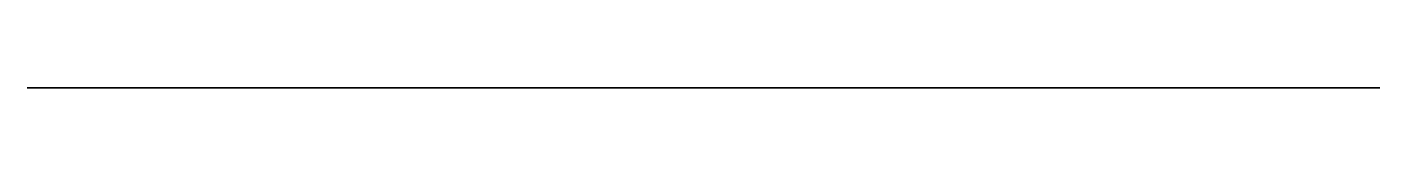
# Model space of a CAD drawing. Header units: millimetres. Extents: x -29.9 to -12.8, y 0 to 0.
import ezdxf

# ---------------------------------------------------------------- set-up
doc = ezdxf.new("R2010")
doc.units = ezdxf.units.MM
doc.layers.get('0').update_dxf_attribs({"color": 194, "true_color": 0x551cb1})

msp = doc.modelspace()

# ---------------------------------------------------------------- linework, layer by layer
at = {"color": 121, "true_color": 0xa6e5e5}
msp.add_polyline3d([(-29.894, 0, 129.327), (-29.894, 0, 97.383), (-28.335, 0, 95.865), (-28.335, 0, 29.308), (-29.88, 0, 27.956), (-29.88, 0, -0.657), (-12.823, 0, -0.657), (-12.823, 0, 74.6), (-15.668, 0, 76.354), (-15.668, 0, 112.19), (-18.919, 0, 113.745), (-24.287, 0, 129.327)], close=True, dxfattribs=at)

doc.saveas('drawing.dxf')
